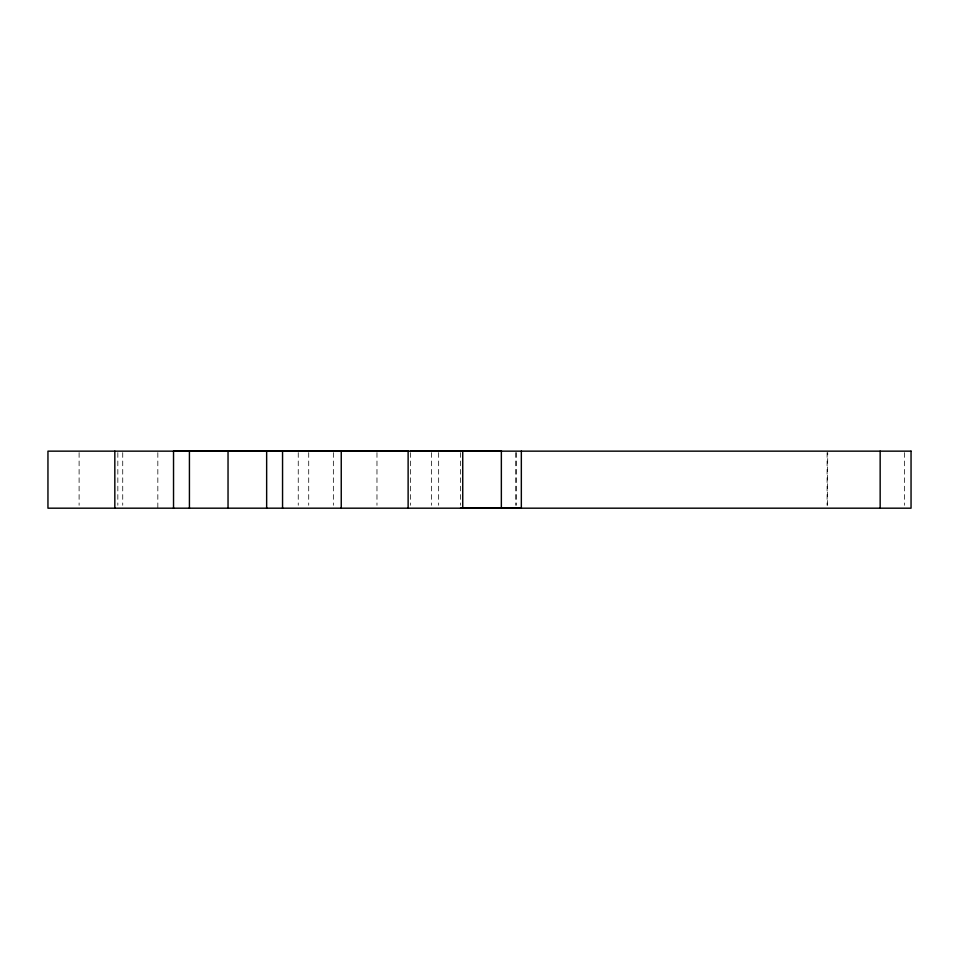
<?xml version="1.0" encoding="UTF-8"?>
<svg xmlns="http://www.w3.org/2000/svg" width="959" height="959" viewBox="0 0 959 959"><rect width="100%" height="100%" fill="white"/><g stroke="black" fill="none" stroke-linecap="round" stroke-linejoin="round"><path stroke-width="0.72" stroke-dasharray="4.79 3.6" d="M827.329 505.261L827.737 452.612M904.613 452.612L904.613 505.261M827.102 452.612L827.102 505.261M516.254 452.612L516.254 505.261M515.798 452.612L515.798 505.261M460.56 452.612L460.56 505.213M438.659 452.612L438.659 505.261M431.49 452.612L431.49 505.261M410.44 452.612L410.44 505.261M376.971 452.612L376.971 505.261M333.348 452.612L333.348 505.261M308.714 452.612L308.714 505.261M298.249 452.612L298.249 505.261M157.827 452.612L157.827 508.186M122.728 452.612L122.728 505.261M117.837 452.612L117.837 505.261M79.106 452.612L79.106 505.261"/><path stroke-width="1.44" d="M341.248 508.186L341.248 450.814L333.348 451.15L408.126 450.982L408.126 508.186M341.248 450.814L173.531 451.15L173.531 508.186M376.971 451.15L408.126 450.982M410.44 451.15L501.353 450.862L501.353 508.186M460.56 508.126L521.336 508.186L521.336 451.15M880.158 451.15L880.158 508.186M462.741 451.15L462.741 508.186M282.557 451.15L282.557 508.186M266.65 451.114L266.65 508.186M228.038 451.15L228.038 508.186M189.426 450.874L189.426 508.186M114.828 451.15L114.828 508.186M911.05 451.15L47.95 451.15L47.95 508.186L911.05 508.186L911.05 451.15"/></g></svg>
